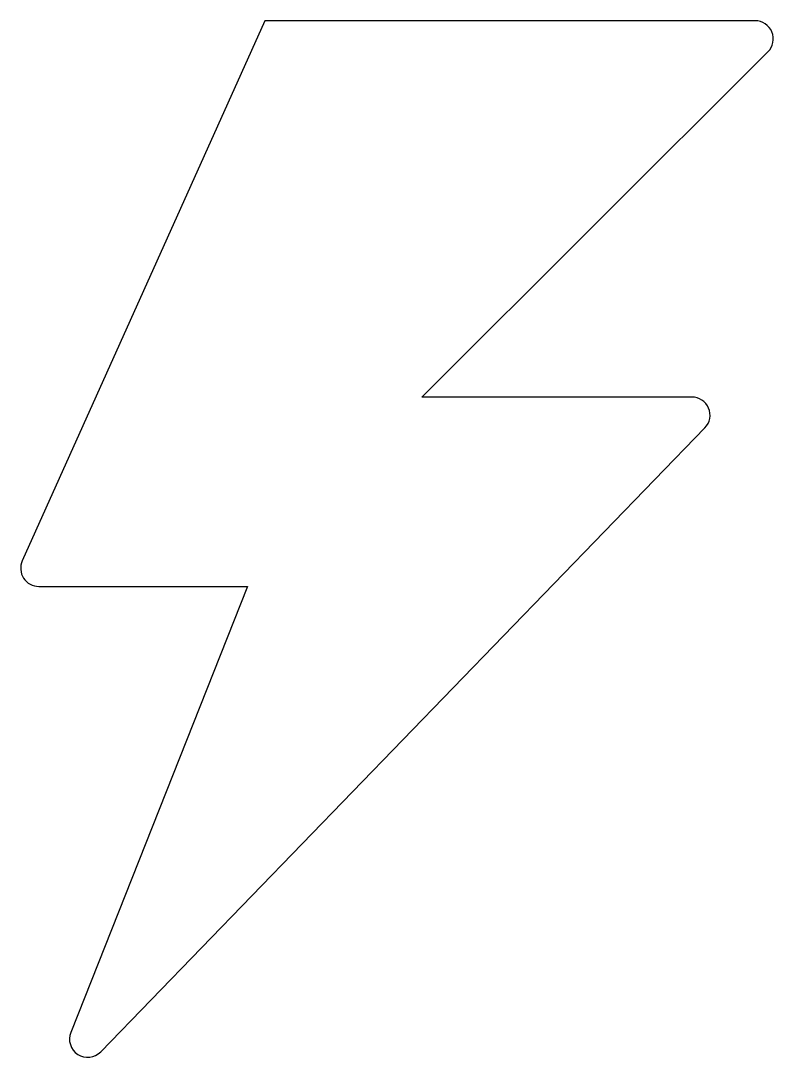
# Model space of a CAD drawing. Header units: millimetres. Extents: x -953 to -539, y -7 to 563.
import ezdxf

# ---------------------------------------------------------------- set-up
doc = ezdxf.new("R2010")
doc.units = ezdxf.units.MM
doc.layers.get('0').update_dxf_attribs({"linetype": 'CONTINUOUS'})

msp = doc.modelspace()

# ---------------------------------------------------------------- linework, layer by layer
msp.add_lwpolyline([(-818.53, 563.42), (-952.07, 266.15, 0.544028), (-942.95, 252.05), (-828.09, 252.05), (-925.4, 6.59, 0.820937), (-908.92, -4.05), (-576.24, 339.36, 0.662456), (-583.42, 356.32), (-732.05, 356.32), (-541.53, 546.34, 0.668647), (-548.59, 563.42)], format="xyb", close=True)

doc.saveas('drawing.dxf')
